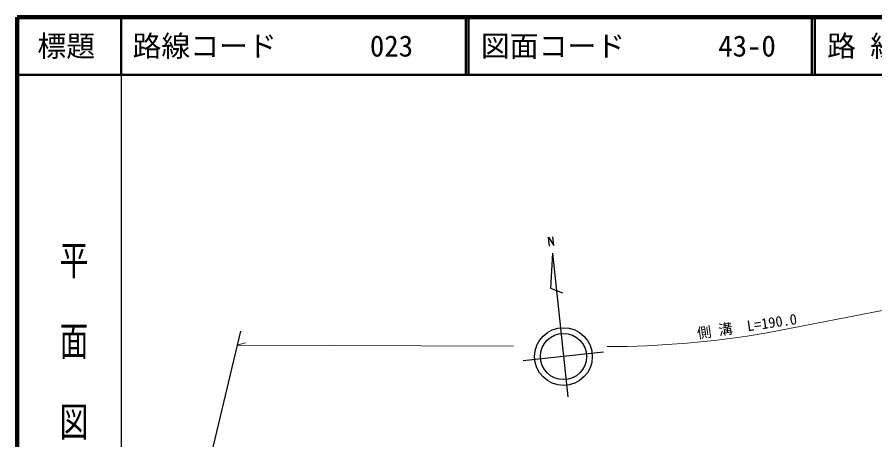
# Model space of a CAD drawing. Units: millimetres, scale not verified. Extents: x 40000 to 680000, y 20000 to 380000.
# Drawn here: x 40000 to 188660, y 306745 to 380000 of the extents above; entities that cross this region are included whole.
import ezdxf
from ezdxf.enums import TextEntityAlignment as Align

# ---------------------------------------------------------------- set-up
doc = ezdxf.new("R2010")
doc.units = ezdxf.units.MM
doc.header["$LTSCALE"] = 1000
for name, color, linetype, lineweight in [('M-BMK-OTRS', 5, 'Continuous', 25), ('M-BMK-SRVR', 3, 'Continuous', 25), ('M-STR-HTXT', 7, 'Continuous', 13), ('M-TTL', 2, 'Continuous', 140), ('M-TTL-BAND', 7, 'Continuous', 25), ('M-TTL-LINE', 7, 'Continuous', 50)]:
    doc.layers.add(name, color=color, linetype=linetype, lineweight=lineweight)
doc.layers.add('M-TTL-TXT', color=7, linetype='Continuous')
doc.styles.add('@ＭＳ ゴシック', font='')
doc.styles.add('ＭＳ ゴシック', font='')
doc.styles.get('@ＭＳ ゴシック').set_extended_font_data('@MS Gothic')
doc.styles.get('ＭＳ ゴシック').set_extended_font_data('MS Gothic')

msp = doc.modelspace()

# ---------------------------------------------------------------- linework, layer by layer
at = {"layer": 'M-BMK-OTRS'}
msp.add_line((78707, 325578), (65183, 268953), dxfattribs=at)
at = {"layer": 'M-BMK-SRVR'}
for p, q in [((133038, 340409), (132868, 341949)), ((132241, 340330), (132080, 341865)), ((132080, 341865), (133038, 340409)), ((132811, 339081), (132444, 333010)), ((132811, 339081), (135424, 314218)), ((132444, 333010), (134538, 332224)), ((141654, 321912), (127731, 320448))]:
    msp.add_line(p, q, dxfattribs=at)
for radius in [5000, 4000]:
    msp.add_circle((134693, 321180), radius, dxfattribs=at)
at = {"layer": 'M-STR-HTXT'}
for p, q in [((169968, 325278), (221170, 335250)), ((78063, 323160), (79564, 323574)), ((126047, 322977), (78063, 323160))]:
    msp.add_line(p, q, dxfattribs=at)
msp.add_arc((142009, 489058), 166149, 270.08289, 279.6875, dxfattribs=at)
at = {"layer": 'M-TTL'}
for p, q in [((40000, 380000), (40000, 20000)), ((680000, 380000), (40000, 380000))]:
    msp.add_line(p, q, dxfattribs=at)
at = {"layer": 'M-TTL-BAND'}
msp.add_line((58000, 370000), (58000, 20000), dxfattribs=at)
at = {"layer": 'M-TTL-LINE'}
for p, q in [((58000, 380000), (58000, 370000)), ((117750, 380000), (117750, 370000)), ((118250, 380000), (118250, 370000)), ((177750, 380000), (177750, 370000)), ((178250, 380000), (178250, 370000)), ((40000, 370000), (680000, 370000))]:
    msp.add_line(p, q, dxfattribs=at)

# ---------------------------------------------------------------- texts
at = {"layer": 'M-STR-HTXT', "style": 'ＭＳ ゴシック'}
msp.add_text('側 溝\u3000L=190.0', height=1833, rotation=8.3, dxfattribs=at).set_placement((166486, 326461), align=Align.MIDDLE_CENTER)
at = {"layer": 'M-TTL-BAND', "style": '@ＭＳ ゴシック', "width": 1.4}
msp.add_text('平  面  図', height=3666, rotation=270, dxfattribs=at).set_placement((49777, 306475), align=Align.MIDDLE_RIGHT)
at = {"layer": 'M-TTL-TXT', "style": 'ＭＳ ゴシック'}
msp.add_text('標題', height=3666, dxfattribs=at).set_placement((48500, 375000), align=Align.MIDDLE_CENTER)
for s, p in [('路線コード', (60000, 375000)), ('023', (101142, 375000)), ('図面コード', (120380, 375000)), ('43-0', (161521, 375000)), ('路 線 名', (180380, 375000))]:
    msp.add_text(s, height=3666, dxfattribs=at).set_placement(p, align=Align.MIDDLE_LEFT)

doc.saveas('drawing.dxf')
